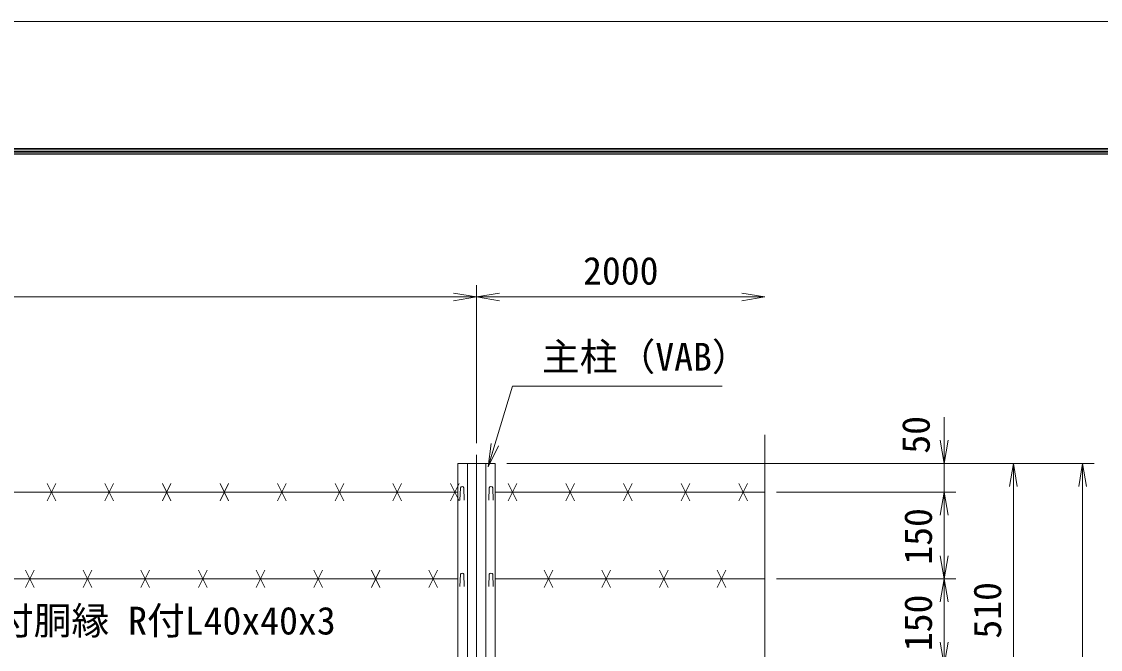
# Model space of a CAD drawing. Units: millimetres, scale not verified. Extents: x -4200 to 4200, y -2970 to 2970.
# Drawn here: x -2169 to -298, y 1881 to 2970 of the extents above; entities that cross this region are included whole.
import ezdxf
from ezdxf.enums import TextEntityAlignment as Align

# ---------------------------------------------------------------- set-up
doc = ezdxf.new("R2010")
doc.units = ezdxf.units.MM
doc.header["$LTSCALE"] = 20
doc.linetypes.add('USER1', pattern=[50.8, 31.75, -6.35, 6.35, -6.35])
for name, color, linetype, lineweight in [('0-0_D-STR1', 1, 'Continuous', 18), ('0-1_D-BMK', 2, 'USER1', 13), ('0-2_D-STR-DIM', 7, 'Continuous', 9), ('0-3_D-STR3', 3, 'Continuous', 13), ('0-7_D-STR-TXT', 7, 'Continuous', 9), ('0-8_0', 7, 'Continuous', 9), ('0-B_D-TTL', 7, 'Continuous', 9)]:
    doc.layers.add(name, color=color, linetype=linetype, lineweight=lineweight)
doc.styles.add('ＭＳ ゴシック', font='')
doc.styles.get('ＭＳ ゴシック').set_extended_font_data('MS Gothic')

# ---------------------------------------------------------------- blocks, each defined once
blk = doc.blocks.new('_Open')
at = {"layer": '0-8_0'}
blk.add_line((-20, 3.33), (0, 0), dxfattribs=at)
blk.add_lwpolyline([(-20, -3.33), (0, 0), (-20, 0)], dxfattribs=at)

msp = doc.modelspace()

# ---------------------------------------------------------------- linework, layer by layer
at = {"layer": '0-0_D-STR1'}
for p, q in [((-1395.97, -61.08), (-1395.97, 2203.92)), ((-1363.97, -61.08), (-1363.97, 2203.92)), ((-1347.47, -61.08), (-1347.47, 2203.92)), ((-1407.97, 2161.8), (-1408.72, 2140.3)), ((-1401.97, 2161.8), (-1401.22, 2140.3)), ((-1357.97, 2161.8), (-1358.72, 2140.3)), ((-1351.97, 2161.8), (-1351.22, 2140.3)), ((-1407.97, 2011.8), (-1408.72, 1990.3)), ((-1401.97, 2011.8), (-1401.22, 1990.3)), ((-1357.97, 2011.8), (-1358.72, 1990.3)), ((-1351.97, 2011.8), (-1351.22, 1990.3))]:
    msp.add_line(p, q, dxfattribs=at)
msp.add_lwpolyline([(-1412.47, -61.08), (-1412.47, 2203.92), (-1347.47, 2203.92)], dxfattribs=at)
for centre in [(-1404.97, 2160.55), (-1354.97, 2160.55), (-1404.97, 2010.55), (-1354.97, 2010.55)]:
    msp.add_arc(centre, 3.25, 22.61986, 157.38014, dxfattribs=at)
at = {"layer": '0-1_D-BMK'}
msp.add_line((-1379.97, 2218.92), (-1379.97, -76.08), dxfattribs=at)
at = {"layer": '0-2_D-STR-DIM'}
for p, q in [((-1379.97, 2238.92), (-1379.97, 2512.7)), ((-1379.97, 2238.92), (-1379.97, 2512.7)), ((-3339.97, 2492.7), (-1419.97, 2492.7)), ((-1339.97, 2492.7), (-919.97, 2492.7)), ((-568.93, 2243.92), (-568.93, 2283.92)), ((-879.97, 2253.37), (-879.97, 984.57)), ((-1327.47, 2203.92), (-428.93, 2203.92)), ((-1327.47, 2203.92), (-308.93, 2203.92)), ((-1327.47, 2203.92), (-548.93, 2203.92)), ((-568.93, 2153.92), (-568.93, 2203.92)), ((-859.97, 2153.92), (-548.93, 2153.92)), ((-859.97, 2153.92), (-548.93, 2153.92)), ((-448.93, 1733.92), (-448.93, 2163.92)), ((-328.93, -21.08), (-328.93, 2163.92)), ((-568.93, 2043.92), (-568.93, 2113.92)), ((-568.93, 2113.92), (-568.93, 2073.92)), ((-859.97, 2003.92), (-548.93, 2003.92)), ((-859.97, 2003.92), (-548.93, 2003.92)), ((-568.93, 1893.92), (-568.93, 1963.92))]:
    msp.add_line(p, q, dxfattribs=at)
at = {"layer": '0-3_D-STR3'}
for p, q in [((-3354.97, 2153.92), (-1412.47, 2153.92)), ((-2124.97, 2168.92), (-2109.97, 2138.92)), ((-2124.97, 2138.92), (-2109.97, 2168.92)), ((-2024.97, 2168.92), (-2009.97, 2138.92)), ((-2024.97, 2138.92), (-2009.97, 2168.92)), ((-1924.97, 2168.92), (-1909.97, 2138.92)), ((-1924.97, 2138.92), (-1909.97, 2168.92)), ((-1824.97, 2168.92), (-1809.97, 2138.92)), ((-1824.97, 2138.92), (-1809.97, 2168.92)), ((-1724.97, 2168.92), (-1709.97, 2138.92)), ((-1724.97, 2138.92), (-1709.97, 2168.92)), ((-1624.97, 2168.92), (-1609.97, 2138.92)), ((-1624.97, 2138.92), (-1609.97, 2168.92)), ((-1524.97, 2168.92), (-1509.97, 2138.92)), ((-1524.97, 2138.92), (-1509.97, 2168.92)), ((-1424.97, 2168.92), (-1409.97, 2138.92)), ((-1424.97, 2138.92), (-1409.97, 2168.92)), ((-1347.47, 2153.92), (-879.97, 2153.92)), ((-1324.97, 2168.92), (-1309.97, 2138.92)), ((-1324.97, 2138.92), (-1309.97, 2168.92)), ((-1224.97, 2168.92), (-1209.97, 2138.92)), ((-1224.97, 2138.92), (-1209.97, 2168.92)), ((-1124.97, 2168.92), (-1109.97, 2138.92)), ((-1124.97, 2138.92), (-1109.97, 2168.92)), ((-1024.97, 2168.92), (-1009.97, 2138.92)), ((-1024.97, 2138.92), (-1009.97, 2168.92)), ((-924.97, 2168.92), (-909.97, 2138.92)), ((-924.97, 2138.92), (-909.97, 2168.92)), ((-3354.97, 2003.92), (-1412.47, 2003.92)), ((-2162.47, 1988.92), (-2147.47, 2018.92)), ((-2162.47, 2018.92), (-2147.47, 1988.92)), ((-2062.47, 1988.92), (-2047.47, 2018.92)), ((-2062.47, 2018.92), (-2047.47, 1988.92)), ((-1962.47, 1988.92), (-1947.47, 2018.92)), ((-1962.47, 2018.92), (-1947.47, 1988.92)), ((-1862.47, 1988.92), (-1847.47, 2018.92)), ((-1862.47, 2018.92), (-1847.47, 1988.92)), ((-1762.47, 1988.92), (-1747.47, 2018.92)), ((-1762.47, 2018.92), (-1747.47, 1988.92)), ((-1662.47, 1988.92), (-1647.47, 2018.92)), ((-1662.47, 2018.92), (-1647.47, 1988.92)), ((-1562.47, 1988.92), (-1547.47, 2018.92)), ((-1562.47, 2018.92), (-1547.47, 1988.92)), ((-1462.47, 1988.92), (-1447.47, 2018.92)), ((-1462.47, 2018.92), (-1447.47, 1988.92)), ((-1347.47, 2003.92), (-879.97, 2003.92)), ((-1262.47, 1988.92), (-1247.47, 2018.92)), ((-1262.47, 2018.92), (-1247.47, 1988.92)), ((-1162.47, 1988.92), (-1147.47, 2018.92)), ((-1162.47, 2018.92), (-1147.47, 1988.92)), ((-1062.47, 1988.92), (-1047.47, 2018.92)), ((-1062.47, 2018.92), (-1047.47, 1988.92)), ((-962.47, 1988.92), (-947.47, 2018.92)), ((-962.47, 2018.92), (-947.47, 1988.92))]:
    msp.add_line(p, q, dxfattribs=at)
at = {"layer": '0-7_D-STR-TXT'}
msp.add_lwpolyline([(-953.77, 2337.8), (-1317.64, 2337.8), (-1359.33, 2200.13)], dxfattribs=at)
at = {"layer": '0-B_D-TTL', "color": 2, "lineweight": 18}
msp.add_lwpolyline([(-4200, 2970), (4200, 2970), (4200, -2970), (-4200, -2970)], close=True, dxfattribs=at)
at = {"layer": '0-B_D-TTL'}
for points in [[(-3930, 2750), (3930, 2750), (3930, -2750), (-3930, -2750)], [(-3927.5, 2747.5), (3927.5, 2747.5), (3927.5, -2747.5), (-3927.5, -2747.5)], [(-3925, 2745), (3925, 2745), (3925, -2745), (-3925, -2745)], [(-3922.5, 2742.5), (3922.5, 2742.5), (3922.5, -2742.5), (-3922.5, -2742.5)], [(-3920, 2740), (3920, 2740), (3920, -2740), (-3920, -2740)]]:
    msp.add_lwpolyline(points, close=True, dxfattribs=at)

# ---------------------------------------------------------------- block references
at = {"layer": '0-2_D-STR-DIM', "xscale": 2, "yscale": 2}
for p in [(-1379.97, 2492.7), (-879.97, 2492.7)]:
    msp.add_blockref('_Open', p, dxfattribs=at)
for p, rotation in [((-1379.97, 2492.7), 180), ((-568.93, 2203.92), 270), ((-448.93, 2203.92), 90), ((-328.93, 2203.92), 90), ((-568.93, 2153.92), 90), ((-568.93, 2153.92), 90), ((-568.93, 2003.92), 270), ((-568.93, 2003.92), 90), ((-568.93, 1853.92), 270)]:
    msp.add_blockref('_Open', p, dxfattribs=dict(at, rotation=rotation))
at = {"layer": '0-7_D-STR-TXT', "xscale": 2, "yscale": 2, "rotation": 253.14944}
msp.add_blockref('_Open', (-1359.91, 2198.22), dxfattribs=at)

# ---------------------------------------------------------------- texts
at = {"layer": '0-2_D-STR-DIM', "style": 'ＭＳ ゴシック'}
msp.add_text('2000', height=48.09, dxfattribs=at).set_placement((-1195.22, 2499.45), align=Align.BOTTOM_LEFT)
for s, p in [('50', (-579.51, 2220.71)), ('150', (-575.68, 2028.27)), ('510', (-455.68, 1900.04)), ('150', (-575.68, 1878.27))]:
    msp.add_text(s, height=48.09, rotation=90, dxfattribs=at).set_placement(p, align=Align.BOTTOM_LEFT)
at = {"layer": '0-7_D-STR-TXT', "style": 'ＭＳ ゴシック'}
for s, p in [('主柱（VAB）', (-1266.72, 2350.38)), ('爪付胴縁 R付L40x40x3', (-2279.46, 1892.79))]:
    msp.add_text(s, height=48.09, dxfattribs=at).set_placement(p, align=Align.BOTTOM_LEFT)

doc.saveas('drawing.dxf')
